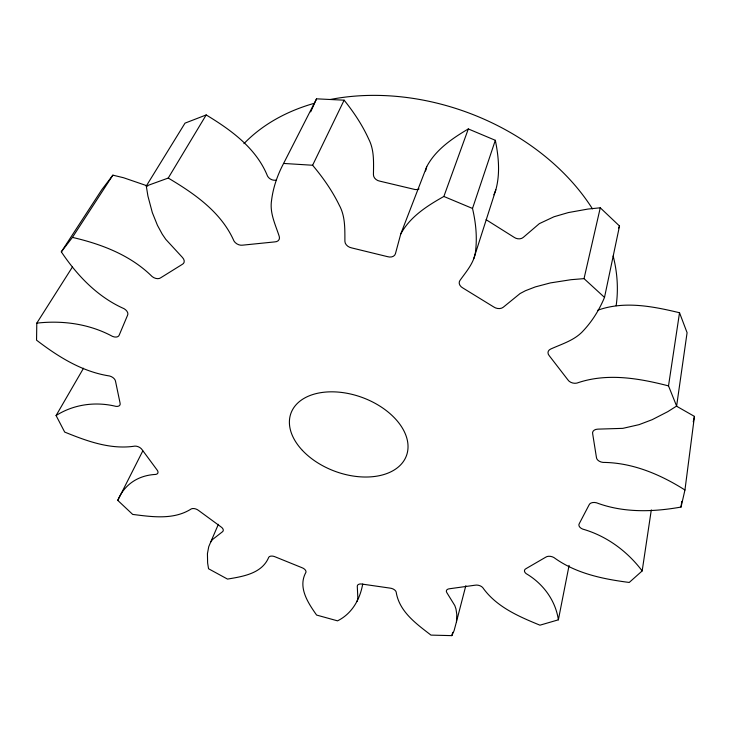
<?xml version="1.0" encoding="UTF-8"?>
<svg xmlns="http://www.w3.org/2000/svg" width="731" height="731" viewBox="0 0 731 731"><rect width="100%" height="100%" fill="white"/><g stroke="black" fill="none" stroke-linecap="round" stroke-linejoin="round"><path stroke-width="1.1" d="M72.515 266.861L36.797 323.129L36.55 340.171C58.197 356.737 82.091 371.787 109.549 375.981A6.049 3.673 27.4 0 1 115.562 381.454L120.048 402.964A5.949 3.564 26.9 0 1 116.01 406.381C95.688 401.374 73.822 404.252 56.086 415.537L64.675 432.067C86.861 441.095 110.545 449.876 134.924 446.111A5.729 3.344 25.5 0 1 142.17 449.793L156.982 469.85A5.647 3.271 24.8 0 1 155.895 474.41C138.57 475.187 124.425 484.233 117.764 500.379L132.686 514.414C152.176 516.854 173.786 520.143 191.33 508.877A5.51 3.134 23.3 0 1 198.695 510.549L220.817 526.749A5.464 3.098 22.5 0 1 222.544 531.702L212.456 539.579L210.683 542.11L208.728 546.724L207.43 553.65L207.622 562.98L208.554 568.755L227.505 579.089C242.884 576.494 262.036 573.643 268.761 557.232A5.409 3.043 20.9 0 1 275.359 556.912L301.729 567.594A5.4 3.043 20.2 0 1 305.942 572.291C297.554 587.295 308.071 602.956 316.605 615.063L337.539 620.847C351.913 613.738 360.008 599.447 362.704 584.032M357.075 601.357L357.87 598.451L357.285 586.299A5.437 3.07 18.6 0 1 362.338 584.115L389.915 588.099A5.473 3.107 17.8 0 1 396.156 591.946C399.163 611.609 416.341 623.826 430.97 635.102L451.849 635.632L454.106 630.615L456.464 621.789L456.802 614.442L455.961 608.95L454.81 605.57L446.778 592.549A5.592 3.216 16.3 0 1 449.611 588.747L475.086 585.202A5.665 3.28 15.6 0 1 482.743 587.596C496.404 606.94 518.791 616.516 539.953 625.179L558.374 619.824L569.093 565.374M558.374 619.824C555.514 600.27 542.996 583.548 526.119 573.607A5.866 3.472 14.1 0 1 526.11 568.599L545.746 557.186A5.967 3.573 13.5 0 1 553.934 557.552C575.854 573.524 602.883 579.062 629.236 582.452L642.174 570.92C627.244 551.147 606.593 535.924 582.625 529.07A6.213 3.847 12.4 0 1 579.327 523.542L589.067 504.929A6.323 3.984 12 0 1 596.523 502.8C623.589 512.97 653.011 512.065 681.027 507.058L681.767 501.411M681.027 507.058L684.947 489.998L694.45 416.405L676.513 406.18M684.947 489.998C660.331 474.437 632.589 462.613 603.002 462.403A6.57 4.304 11.5 0 1 596.423 457.378L592.686 433.867A6.68 4.45 11.5 0 1 597.857 429.134L622.821 428.357L639.077 424.647L652.198 419.667L667.796 411.654L676.614 406.07L687.085 332.687L679.528 312.74C653.002 306.371 624.356 300.669 597.821 310.209M676.614 406.07L668.509 385.886L679.528 312.74M642.174 570.92L651.303 509.927M668.509 385.886C638.748 378.201 606.803 372.664 576.914 383.09A6.871 4.779 12.3 0 1 567.877 379.837L549.337 355.814A6.944 4.907 13 0 1 550.745 349.016C562.294 343.798 575.087 340.189 583.713 330.293C592.594 320.708 599.493 309.432 604.51 297.398L619.513 226.025L600.27 207.796L587.952 209.057L568.343 212.575L553.997 216.76L539.35 223.631L523.241 237.429A6.67 5.117 15.1 0 1 514.012 237.246L486.115 219.693M604.51 297.398L584.032 278.63L571.057 279.69L550.434 282.906L535.366 286.89L525.443 290.719L520.043 293.57L503.284 307.221A7.045 5.135 15.7 0 1 493.58 306.865L462.979 288.051A7.072 5.199 17.4 0 1 459.918 280.512C466.625 271.027 474.995 261.963 475.717 249.737C477.206 235.912 475.671 221.95 472.509 208.454L495.326 140.306L468.315 128.939C452.224 138.47 435.639 149.691 426.74 166.668L400.734 234.057L395.444 253.684A7.082 5.227 21.5 0 1 387.412 256.627L351.766 247.928A7.063 5.19 23.3 0 1 344.904 241.367C344.822 229.031 345.407 216.312 339.239 205.137C332.212 190.709 322.928 177.505 312.612 165.252L283.601 163.442C277.506 174.956 273.156 187.447 271.557 200.404C269.565 213.05 275.432 224.627 279.215 236.314A6.99 5.007 26.5 0 1 274.746 241.897L242.793 245.141A6.926 4.889 27.5 0 1 233.957 240.974C221.228 212.063 194.446 193.66 168.24 178.053L146.282 186.021L147.927 196.091L152.331 212.63L157.448 225.322L162.255 234.194L165.773 239.348L182.494 257.504A6.753 4.578 28.8 0 1 182.266 264.375L160.747 277.762A6.652 4.432 29 0 1 152.112 276.537C130.502 255.137 101.518 244.117 72.424 237.392L61.322 251.848C77.184 275.56 97.552 296.941 124.032 308.674A6.415 4.103 28.7 0 1 127.514 315.372L119.281 334.935A6.305 3.957 28.4 0 1 112.51 336.397C89.392 323.86 62.692 320.215 36.797 323.129M473.779 258.637L495.837 189.813C500.287 173.64 498.633 156.535 495.326 140.306M693.244 421.778L694.45 416.405M584.032 278.63L600.27 207.796M451.849 635.632L452.699 632.37M456.464 621.789L465.83 585.686M425.552 170.999L426.74 166.668M310.684 111.861L316.55 98.831L344.127 100.184C353.767 112.154 362.348 125.056 368.707 139.073C374.446 150.211 373.559 162.675 373.44 174.782A6.689 5.172 23.7 0 0 379.864 181.16L413.682 189.201A6.698 5.199 21.6 0 0 419.037 188.927M400.734 234.057C409.945 216.787 427.26 205.795 443.863 196.465L468.315 128.939M493.891 194.821L495.837 189.813M210.683 542.11L218.377 524.301M618.627 228.026L619.513 226.025M312.612 165.252L344.127 100.184M117.764 500.379L142.773 450.945M283.601 163.442L316.55 98.831M56.086 415.537L83.517 368.223M168.24 178.053L206.197 114.941C231.069 130.017 256.298 148.146 267.546 176.153A6.57 4.879 28.4 0 0 275.898 180.137M146.282 186.021L185.016 123.137L206.197 114.941M72.424 237.392L112.876 175.148L123.658 177.77L147.772 186.049M61.322 251.848L101.81 189.694L112.876 175.148M443.863 196.465L472.509 208.454M243.953 143.651A208.956 153.775 20.2 0 1 314.019 103.382M330.357 99.48A208.956 153.775 20.2 0 1 592.439 208.838M613.154 255.987A208.956 153.775 20.2 0 1 616.142 305.741M302.396 450.378A61.523 39.346 20.2 0 0 403.951 460.676A61.523 39.346 20.2 0 0 339.76 392.236A61.523 39.346 20.2 0 0 302.396 450.378"/></g></svg>
